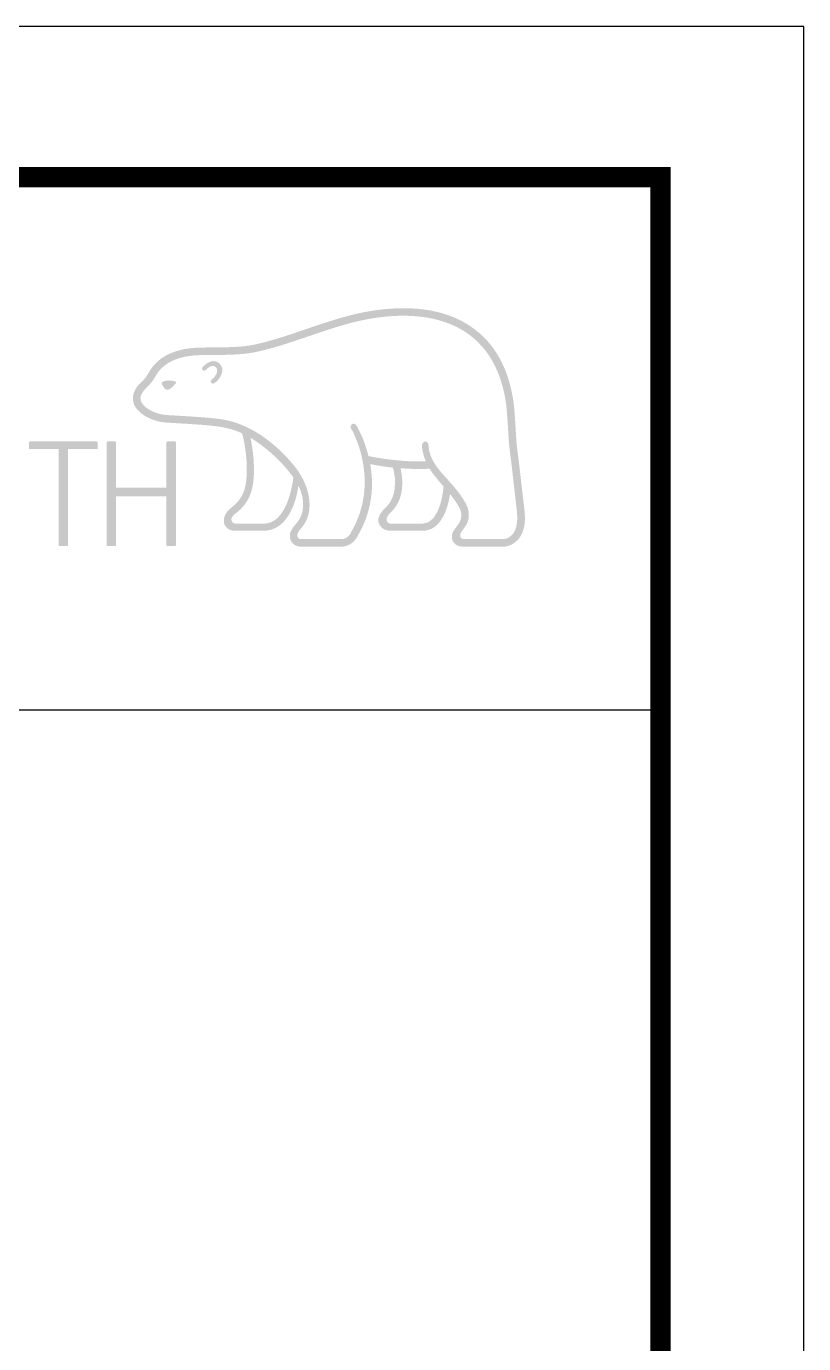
# Model space of a CAD drawing. Extents: x 0 to 1302, y 0 to 954.
# Drawn here: x 1187.7 to 1302, y 760.4 to 954 of the extents above; entities that cross this region are included whole.
import ezdxf

# ---------------------------------------------------------------- set-up
doc = ezdxf.new("R2010")
doc.units = 0
doc.header["$LTSCALE"] = 10
doc.header["$MEASUREMENT"] = 0
doc.layers.get('0').update_dxf_attribs({"linetype": 'CONTINUOUS'})

msp = doc.modelspace()

# ---------------------------------------------------------------- hatches: boundary and pattern name
h = msp.add_hatch(color=5)
edge = h.paths.add_edge_path()
edge.add_spline(control_points=[(1255.50153, 907.72473), (1250.82597, 912.96735), (1243.54497, 913.02092), (1238.25076, 912.14844)], knot_values=[4, 4, 4, 4, 5, 5, 5, 5], degree=3, periodic=0)
edge.add_spline(control_points=[(1238.25076, 912.14844), (1235.03061, 911.61504), (1231.90959, 910.54828), (1228.89964, 909.52911)], knot_values=[5, 5, 5, 5, 6, 6, 6, 6], degree=3, periodic=0)
edge.add_spline(control_points=[(1228.89964, 909.52911), (1226.39729, 908.66859), (1223.78786, 907.77826), (1221.18239, 907.21118)], knot_values=[6, 6, 6, 6, 7, 7, 7, 7], degree=3, periodic=0)
edge.add_spline(control_points=[(1221.18239, 907.21118), (1219.37801, 906.83047), (1217.09772, 906.8206), (1215.09504, 906.81064)], knot_values=[7, 7, 7, 7, 8, 8, 8, 8], degree=3, periodic=0)
edge.add_spline(control_points=[(1215.09504, 906.81064), (1215.09501, 906.81064), (1213.17961, 906.77893), (1213.17961, 906.77893)], knot_values=[8.00001, 8.00001, 8.00001, 8.00001, 9, 9, 9, 9], degree=3, periodic=0)
edge.add_spline(control_points=[(1213.17961, 906.77893), (1209.41221, 906.68765), (1206.8345, 905.38496), (1205.55357, 902.90842)], knot_values=[9, 9, 9, 9, 10, 10, 10, 10], degree=3, periodic=0)
edge.add_spline(control_points=[(1205.55357, 902.90842), (1205.55357, 902.90842), (1205.49014, 902.79935), (1205.49014, 902.79935)], knot_values=[10.00001, 10.00001, 10.00001, 10.00001, 11, 11, 11, 11], degree=3, periodic=0)
edge.add_spline(control_points=[(1205.49014, 902.79935), (1205.27996, 902.44044), (1205.00236, 902.12717), (1204.6732, 901.82181)], knot_values=[11, 11, 11, 11, 12, 12, 12, 12], degree=3, periodic=0)
edge.add_spline(control_points=[(1204.6732, 901.82181), (1204.32818, 901.48074), (1203.97523, 901.13177), (1203.72936, 900.68564)], knot_values=[12, 12, 12, 12, 13, 13, 13, 13], degree=3, periodic=0)
edge.add_spline(control_points=[(1203.72936, 900.68564), (1203.24158, 899.83897), (1203.19795, 898.98038), (1203.60643, 898.19708)], knot_values=[13, 13, 13, 13, 14, 14, 14, 14], degree=3, periodic=0)
edge.add_spline(control_points=[(1203.60643, 898.19708), (1204.41544, 896.68222), (1206.69173, 895.87326), (1208.05196, 895.77211), (1208.05196, 895.77211), (1210.07845, 895.64917), (1210.07845, 895.64917)], knot_values=[14, 14, 14, 14, 15, 15, 15, 16, 16, 16, 16], degree=3, periodic=0)
edge.add_spline(control_points=[(1210.07845, 895.64917), (1212.22786, 895.52026), (1214.91262, 895.36763), (1216.50287, 895.08208)], knot_values=[16, 16, 16, 16, 17, 17, 17, 17], degree=3, periodic=0)
edge.add_spline(control_points=[(1216.50287, 895.08208), (1217.51413, 894.90167), (1218.48573, 894.58838), (1219.38989, 894.17795)], knot_values=[17, 17, 17, 17, 18, 18, 18, 18], degree=3, periodic=0)
edge.add_spline(control_points=[(1219.38989, 894.17795), (1219.43749, 894.07874), (1220.23856, 891.1362), (1220.06804, 887.89026)], knot_values=[18, 18, 18, 18, 19, 19, 19, 19], degree=3, periodic=0)
edge.add_spline(control_points=[(1220.06804, 887.89026), (1219.9332, 884.92989), (1218.62055, 883.90479), (1217.69656, 883.14928)], knot_values=[19, 19, 19, 19, 20, 20, 20, 20], degree=3, periodic=0)
edge.add_spline(control_points=[(1217.69656, 883.14928), (1217.68465, 883.13544), (1216.77253, 882.42949), (1216.71304, 881.54912)], knot_values=[20, 20, 20, 20, 21, 21, 21, 21], degree=3, periodic=0)
edge.add_spline(control_points=[(1216.71304, 881.54912), (1216.66546, 881.07721), (1216.79237, 880.6489), (1217.07789, 880.35345)], knot_values=[21, 21, 21, 21, 22, 22, 22, 22], degree=3, periodic=0)
edge.add_spline(control_points=[(1217.07789, 880.35345), (1217.39119, 880.01047), (1217.85517, 879.84985), (1218.46589, 879.84985), (1218.46589, 879.84985), (1222.55054, 879.84985), (1222.55054, 879.84985)], knot_values=[22, 22, 22, 22, 23, 23, 23, 24, 24, 24, 24], degree=3, periodic=0)
edge.add_spline(control_points=[(1222.55054, 879.84985), (1225.90157, 879.84985), (1227.32129, 883.76199), (1227.67425, 886.49435)], knot_values=[24, 24, 24, 24, 25, 25, 25, 25], degree=3, periodic=0)
edge.add_spline(control_points=[(1227.67425, 886.49435), (1228.66566, 884.53723), (1228.64186, 882.32642), (1227.38476, 880.92651)], knot_values=[25, 25, 25, 25, 26, 26, 26, 26], degree=3, periodic=0)
edge.add_spline(control_points=[(1227.38476, 880.92651), (1227.38472, 880.92651), (1226.29418, 879.91527), (1226.41712, 878.94568)], knot_values=[26.00001, 26.00001, 26.00001, 26.00001, 27, 27, 27, 27], degree=3, periodic=0)
edge.add_spline(control_points=[(1226.41712, 878.94568), (1226.52022, 877.92249), (1227.36889, 877.51604), (1228.05495, 877.51604), (1228.05495, 877.51604), (1233.88056, 877.51604), (1233.88056, 877.51604)], knot_values=[27, 27, 27, 27, 28, 28, 28, 29, 29, 29, 29], degree=3, periodic=0)
edge.add_spline(control_points=[(1233.88056, 877.51604), (1234.90766, 877.51604), (1235.72459, 877.98398), (1236.2679, 878.8743)], knot_values=[29, 29, 29, 29, 30, 30, 30, 30], degree=3, periodic=0)
edge.add_spline(control_points=[(1236.2679, 878.8743), (1238.64734, 882.79037), (1238.76629, 886.651), (1238.25076, 889.65506)], knot_values=[30, 30, 30, 30, 31, 31, 31, 31], degree=3, periodic=0)
edge.add_spline(control_points=[(1238.25076, 889.65506), (1238.95667, 889.51228), (1240.14635, 889.29419), (1241.59383, 889.13751)], knot_values=[31, 31, 31, 31, 32, 32, 32, 32], degree=3, periodic=0)
edge.add_spline(control_points=[(1241.59383, 889.13751), (1241.68505, 888.7231), (1241.84765, 887.8129), (1241.84765, 887.8129)], knot_values=[32, 32, 32, 32, 33, 33, 33, 33], degree=3, periodic=0)
edge.add_spline(control_points=[(1241.84765, 887.8129), (1241.87935, 887.46198), (1241.87935, 887.15067), (1241.87935, 886.85718)], knot_values=[33, 33, 33, 33, 34, 34, 34, 34], degree=3, periodic=0)
edge.add_spline(control_points=[(1241.87935, 886.85718), (1241.87935, 884.59874), (1240.88, 883.62323), (1240.31688, 883.07196)], knot_values=[34, 34, 34, 34, 35, 35, 35, 35], degree=3, periodic=0)
edge.add_spline(control_points=[(1240.31688, 883.07196), (1240.29704, 883.06802), (1239.53562, 882.29271), (1239.44839, 881.64032)], knot_values=[35, 35, 35, 35, 36, 36, 36, 36], degree=3, periodic=0)
edge.add_spline(control_points=[(1239.44839, 881.64032), (1239.44839, 881.64032), (1239.28582, 880.96417), (1239.86877, 880.36935)], knot_values=[36.00001, 36.00001, 36.00001, 36.00001, 37, 37, 37, 37], degree=3, periodic=0)
edge.add_spline(control_points=[(1239.86877, 880.36935), (1240.19393, 880.0303), (1240.71346, 879.84985), (1241.39951, 879.84985), (1241.39951, 879.84985), (1245.91646, 879.84985), (1245.91646, 879.84985)], knot_values=[37, 37, 37, 37, 38, 38, 38, 39, 39, 39, 39], degree=3, periodic=0)
edge.add_spline(control_points=[(1245.91646, 879.84985), (1248.80743, 879.84985), (1249.69575, 883.42099), (1249.98128, 885.25711)], knot_values=[39, 39, 39, 39, 40, 40, 40, 40], degree=3, periodic=0)
edge.add_spline(control_points=[(1249.98128, 885.25711), (1250.50079, 884.60471), (1251.08375, 883.82349), (1251.43669, 883.07196)], knot_values=[40, 40, 40, 40, 41, 41, 41, 41], degree=3, periodic=0)
edge.add_spline(control_points=[(1251.43669, 883.07196), (1251.67463, 882.56444), (1251.71429, 881.99725), (1251.53188, 881.46387)], knot_values=[41, 41, 41, 41, 42, 42, 42, 42], degree=3, periodic=0)
edge.add_spline(control_points=[(1251.53188, 881.46387), (1251.23841, 880.5062), (1250.0249, 879.82007), (1250.27477, 878.67004)], knot_values=[42, 42, 42, 42, 43, 43, 43, 43], degree=3, periodic=0)
edge.add_spline(control_points=[(1250.27477, 878.67004), (1250.48493, 877.78369), (1251.22651, 877.51604), (1251.99586, 877.51604), (1251.99586, 877.51604), (1257.79372, 877.51604), (1257.79372, 877.51604)], knot_values=[43, 43, 43, 43, 44, 44, 44, 45, 45, 45, 45], degree=3, periodic=0)
edge.add_spline(control_points=[(1257.79372, 877.51604), (1257.84131, 877.51604), (1259.00323, 877.50214), (1259.93122, 878.49356)], knot_values=[45, 45, 45, 45, 46, 46, 46, 46], degree=3, periodic=0)
edge.add_spline(control_points=[(1259.93122, 878.49356), (1260.80367, 879.43146), (1261.13679, 880.82539), (1260.93851, 882.7686)], knot_values=[46, 46, 46, 46, 47, 47, 47, 47], degree=3, periodic=0)
edge.add_spline(control_points=[(1260.93851, 882.7686), (1260.93851, 882.7686), (1260.06209, 890.35699), (1260.06209, 890.35699)], knot_values=[0, 0, 0, 0, 1, 1, 1, 1], degree=3, periodic=0)
edge.add_spline(control_points=[(1260.06209, 890.35699), (1259.74087, 892.55989), (1259.68932, 893.74567), (1259.63379, 894.91554), (1259.63379, 894.91554), (1259.42361, 897.90967), (1259.42361, 897.90967)], knot_values=[1, 1, 1, 1, 2, 2, 2, 3, 3, 3, 3], degree=3, periodic=0)
edge.add_spline(control_points=[(1259.42361, 897.90967), (1258.98341, 901.99825), (1257.6549, 905.30367), (1255.50153, 907.72473)], knot_values=[3, 3, 3, 3, 4, 4, 4, 4], degree=3, periodic=0)
edge = h.paths.add_edge_path(flags=16)
edge.add_spline(control_points=[(1221.42036, 906.13049), (1224.10114, 906.70749), (1226.7304, 907.60777), (1229.26449, 908.47221)], knot_values=[31, 31, 31, 31, 32, 32, 32, 32], degree=3, periodic=0)
edge.add_spline(control_points=[(1229.26449, 908.47221), (1232.22289, 909.48746), (1235.30027, 910.53442), (1238.44111, 911.06189)], knot_values=[32, 32, 32, 32, 33, 33, 33, 33], degree=3, periodic=0)
edge.add_spline(control_points=[(1238.44111, 911.06189), (1243.4577, 911.88676), (1250.33424, 911.83916), (1254.65287, 906.98714)], knot_values=[33, 33, 33, 33, 34, 34, 34, 34], degree=3, periodic=0)
edge.add_spline(control_points=[(1254.65287, 906.98714), (1256.65556, 904.74057), (1257.89285, 901.64334), (1258.30926, 897.79259), (1258.30926, 897.79259), (1258.51942, 894.862), (1258.51942, 894.862)], knot_values=[34, 34, 34, 34, 35, 35, 35, 36, 36, 36, 36], degree=3, periodic=0)
edge.add_spline(control_points=[(1258.51942, 894.862), (1258.57494, 893.67825), (1258.64237, 892.45486), (1258.95567, 890.20816), (1258.95567, 890.20816), (1259.82413, 882.64365), (1259.82413, 882.64365)], knot_values=[36, 36, 36, 36, 37, 37, 37, 38, 38, 38, 38], degree=3, periodic=0)
edge.add_spline(control_points=[(1259.82413, 882.64365), (1259.97484, 881.07324), (1259.72897, 879.94896), (1259.13016, 879.26886)], knot_values=[38, 38, 38, 38, 39, 39, 39, 39], degree=3, periodic=0)
edge.add_spline(control_points=[(1259.13016, 879.26886), (1258.5591, 878.63042), (1257.84131, 878.62245), (1257.79372, 878.62245), (1257.79372, 878.62245), (1252.09499, 878.62245), (1252.09499, 878.62245)], knot_values=[0, 0, 0, 0, 1, 1, 1, 2, 2, 2, 2], degree=3, periodic=0)
edge.add_spline(control_points=[(1252.09499, 878.62245), (1251.74205, 878.62245), (1251.47239, 878.77315), (1251.47239, 879.18164)], knot_values=[2, 2, 2, 2, 3, 3, 3, 3], degree=3, periodic=0)
edge.add_spline(control_points=[(1251.47239, 879.18164), (1251.47239, 879.77849), (1252.2338, 880.2682), (1252.52331, 881.03561)], knot_values=[3, 3, 3, 3, 4, 4, 4, 4], degree=3, periodic=0)
edge.add_spline(control_points=[(1252.52331, 881.03561), (1252.84452, 881.85846), (1252.80882, 882.75476), (1252.44398, 883.55182)], knot_values=[4, 4, 4, 4, 5, 5, 5, 5], degree=3, periodic=0)
edge.add_spline(control_points=[(1252.44398, 883.55182), (1251.76189, 884.98145), (1250.75062, 886.11366), (1249.77902, 887.20819)], knot_values=[5, 5, 5, 5, 6, 6, 6, 6], degree=3, periodic=0)
edge.add_spline(control_points=[(1249.77902, 887.20819), (1248.39104, 888.76074), (1246.91184, 890.25189), (1246.81666, 892.38739)], knot_values=[6, 6, 6, 6, 7, 7, 7, 7], degree=3, periodic=0)
edge.add_spline(control_points=[(1246.81666, 892.38739), (1246.7889, 892.69272), (1246.65803, 892.9922), (1246.34475, 892.98221)], knot_values=[7, 7, 7, 7, 8, 8, 8, 8], degree=3, periodic=0)
edge.add_spline(control_points=[(1246.34475, 892.98221), (1246.04731, 892.96838), (1245.83714, 892.69272), (1245.84903, 892.29816)], knot_values=[8, 8, 8, 8, 9, 9, 9, 9], degree=3, periodic=0)
edge.add_spline(control_points=[(1245.84903, 892.29816), (1245.91646, 891.48323), (1246.13059, 890.74165), (1246.40819, 890.06947)], knot_values=[9, 9, 9, 9, 10, 10, 10, 10], degree=3, periodic=0)
edge.add_spline(control_points=[(1246.40819, 890.06947), (1242.65665, 889.90688), (1238.88924, 890.65042), (1237.98505, 890.83679)], knot_values=[10, 10, 10, 10, 11, 11, 11, 11], degree=3, periodic=0)
edge.add_spline(control_points=[(1237.98505, 890.83679), (1237.32674, 893.52559), (1236.2441, 895.2645), (1236.23222, 895.30215)], knot_values=[11, 11, 11, 11, 12, 12, 12, 12], degree=3, periodic=0)
edge.add_spline(control_points=[(1236.23222, 895.30215), (1236.06169, 895.57381), (1235.77615, 895.66302), (1235.56599, 895.53418)], knot_values=[12, 12, 12, 12, 13, 13, 13, 13], degree=3, periodic=0)
edge.add_spline(control_points=[(1235.56599, 895.53418), (1235.34389, 895.40134), (1235.30027, 895.08208), (1235.46288, 894.82033)], knot_values=[13, 13, 13, 13, 14, 14, 14, 14], degree=3, periodic=0)
edge.add_spline(control_points=[(1235.46288, 894.82033), (1235.50649, 894.74304), (1239.97186, 887.15067), (1235.31613, 879.43544)], knot_values=[14, 14, 14, 14, 15, 15, 15, 15], degree=3, periodic=0)
edge.add_spline(control_points=[(1235.31613, 879.43544), (1234.98699, 878.88223), (1234.51903, 878.62245), (1233.88056, 878.62245), (1233.88056, 878.62245), (1228.08271, 878.62245), (1228.08271, 878.62245)], knot_values=[15, 15, 15, 15, 16, 16, 16, 17, 17, 17, 17], degree=3, periodic=0)
edge.add_spline(control_points=[(1228.08271, 878.62245), (1227.84478, 878.62245), (1227.49181, 878.79297), (1227.49181, 879.18359)], knot_values=[17, 17, 17, 17, 18, 18, 18, 18], degree=3, periodic=0)
edge.add_spline(control_points=[(1227.49181, 879.18359), (1227.49181, 879.5881), (1228.05098, 880.18301), (1228.05098, 880.18301)], knot_values=[18, 18, 18, 18, 19, 19, 19, 19], degree=3, periodic=0)
edge.add_spline(control_points=[(1228.05098, 880.18301), (1230.37885, 882.79037), (1229.20499, 886.84735), (1226.95644, 889.5321)], knot_values=[19, 19, 19, 19, 20, 20, 20, 20], degree=3, periodic=0)
edge.add_spline(control_points=[(1226.95644, 889.5321), (1224.77928, 892.1217), (1221.22998, 895.37756), (1216.69323, 896.18648)], knot_values=[20, 20, 20, 20, 21, 21, 21, 21], degree=3, periodic=0)
edge.add_spline(control_points=[(1216.69323, 896.18648), (1215.05539, 896.47208), (1212.327, 896.6347), (1210.13395, 896.7576), (1210.13395, 896.7576), (1208.13525, 896.87259), (1208.13525, 896.87259)], knot_values=[21, 21, 21, 21, 22, 22, 22, 23, 23, 23, 23], degree=3, periodic=0)
edge.add_spline(control_points=[(1208.13525, 896.87259), (1207.0209, 896.96179), (1205.18478, 897.63989), (1204.60181, 898.71075)], knot_values=[23, 23, 23, 23, 24, 24, 24, 24], degree=3, periodic=0)
edge.add_spline(control_points=[(1204.60181, 898.71075), (1204.35593, 899.15686), (1204.38767, 899.62476), (1204.7089, 900.12442)], knot_values=[24, 24, 24, 24, 25, 25, 25, 25], degree=3, periodic=0)
edge.add_spline(control_points=[(1204.7089, 900.12442), (1204.8913, 900.45361), (1205.18478, 900.7431), (1205.47823, 901.03659)], knot_values=[25, 25, 25, 25, 26, 26, 26, 26], degree=3, periodic=0)
edge.add_spline(control_points=[(1205.47823, 901.03659), (1205.82326, 901.39948), (1206.17619, 901.7603), (1206.46172, 902.25011)], knot_values=[26, 26, 26, 26, 27, 27, 27, 27], degree=3, periodic=0)
edge.add_spline(control_points=[(1206.46172, 902.25011), (1206.46172, 902.25011), (1206.54896, 902.39879), (1206.54896, 902.39879)], knot_values=[27.00001, 27.00001, 27.00001, 27.00001, 28, 28, 28, 28], degree=3, periodic=0)
edge.add_spline(control_points=[(1206.54896, 902.39879), (1207.65144, 904.49269), (1209.86826, 905.58327), (1213.21926, 905.67447)], knot_values=[28, 28, 28, 28, 29, 29, 29, 29], degree=3, periodic=0)
edge.add_spline(control_points=[(1213.21926, 905.67447), (1213.21931, 905.67447), (1215.09504, 905.69427), (1215.09504, 905.69427)], knot_values=[29.00001, 29.00001, 29.00001, 29.00001, 30, 30, 30, 30], degree=3, periodic=0)
edge.add_spline(control_points=[(1215.09504, 905.69427), (1217.14134, 905.70824), (1219.49695, 905.71609), (1221.42036, 906.13049)], knot_values=[30, 30, 30, 30, 31, 31, 31, 31], degree=3, periodic=0)
edge = h.paths.add_edge_path(flags=0)
edge.add_spline(control_points=[(1215.90405, 904.56409), (1216.28871, 904.27058), (1216.54253, 903.84235), (1216.47513, 903.32275)], knot_values=[8, 8, 8, 8, 9, 9, 9, 9], degree=3, periodic=0)
edge.add_spline(control_points=[(1216.47513, 903.32275), (1216.39976, 902.57529), (1215.75335, 901.77422), (1215.26558, 901.5284)], knot_values=[7, 7, 7, 7, 8, 8, 8, 8], degree=3, periodic=0)
edge.add_spline(control_points=[(1215.26558, 901.5284), (1215.09504, 901.46092), (1214.87693, 901.50058), (1214.80953, 901.66711)], knot_values=[6, 6, 6, 6, 7, 7, 7, 7], degree=3, periodic=0)
edge.add_spline(control_points=[(1214.80953, 901.66711), (1214.72625, 901.83365), (1214.82935, 902.0419), (1214.99195, 902.14107)], knot_values=[5, 5, 5, 5, 6, 6, 6, 6], degree=3, periodic=0)
edge.add_spline(control_points=[(1214.99195, 902.14107), (1215.26558, 902.30759), (1215.67403, 902.84694), (1215.72163, 903.30893)], knot_values=[4, 4, 4, 4, 5, 5, 5, 5], degree=3, periodic=0)
edge.add_spline(control_points=[(1215.72163, 903.30893), (1215.75335, 903.58852), (1215.67403, 903.81259), (1215.44799, 903.97116)], knot_values=[3, 3, 3, 3, 4, 4, 4, 4], degree=3, periodic=0)
edge.add_spline(control_points=[(1215.44799, 903.97116), (1214.84917, 904.39352), (1214.15122, 903.56677), (1214.07984, 903.5072)], knot_values=[2, 2, 2, 2, 3, 3, 3, 3], degree=3, periodic=0)
edge.add_spline(control_points=[(1214.07984, 903.5072), (1213.95294, 903.36447), (1213.7348, 903.32878), (1213.61188, 903.44574)], knot_values=[1, 1, 1, 1, 2, 2, 2, 2], degree=3, periodic=0)
edge.add_spline(control_points=[(1213.61188, 903.44574), (1213.45721, 903.56677), (1213.48499, 903.79272), (1213.61188, 903.94145)], knot_values=[0, 0, 0, 0, 1, 1, 1, 1], degree=3, periodic=0)
edge.add_spline(control_points=[(1213.61188, 903.94145), (1213.98068, 904.34198), (1214.99195, 905.19266), (1215.90405, 904.56409)], knot_values=[9, 9, 9, 9, 10, 10, 10, 10], degree=3, periodic=0)
edge = h.paths.add_edge_path(flags=16)
edge.add_spline(control_points=[(1221.11498, 887.83871), (1221.22998, 890.18446), (1220.88498, 892.33582), (1220.6272, 893.52559), (1220.6272, 893.52559), (1224.27168, 891.44157), (1226.93266, 887.7)], knot_values=[5, 5, 5, 5, 6, 6, 6, 7, 7, 7, 7], degree=3, periodic=0)
edge.add_spline(control_points=[(1226.93266, 887.7), (1226.7304, 886.11366), (1225.84208, 880.89278), (1222.55054, 880.89278), (1222.55054, 880.89278), (1218.46589, 880.89278), (1218.46589, 880.89278)], knot_values=[0, 0, 0, 0, 1, 1, 1, 2, 2, 2, 2], degree=3, periodic=0)
edge.add_spline(control_points=[(1218.46589, 880.89278), (1218.15259, 880.89278), (1217.80758, 881.14462), (1217.80758, 881.53528)], knot_values=[2, 2, 2, 2, 3, 3, 3, 3], degree=3, periodic=0)
edge.add_spline(control_points=[(1217.80758, 881.53528), (1217.80758, 881.92987), (1218.31519, 882.32448), (1218.36279, 882.34027)], knot_values=[3, 3, 3, 3, 4, 4, 4, 4], degree=3, periodic=0)
edge.add_spline(control_points=[(1218.36279, 882.34027), (1219.38989, 883.15724), (1220.94444, 884.41434), (1221.11498, 887.83871)], knot_values=[4, 4, 4, 4, 5, 5, 5, 5], degree=3, periodic=0)
edge = h.paths.add_edge_path(flags=0)
edge.add_spline(control_points=[(1209.64223, 901.7603), (1209.64223, 901.7603), (1209.77309, 901.69885), (1209.58273, 901.47482)], knot_values=[1.00001, 1.00001, 1.00001, 1.00001, 2, 2, 2, 2], degree=3, periodic=0)
edge.add_spline(control_points=[(1209.58273, 901.47482), (1209.09098, 900.78476), (1208.59132, 900.63202), (1208.59129, 900.63202)], knot_values=[2, 2, 2, 2, 2.99999, 2.99999, 2.99999, 2.99999], degree=3, periodic=0)
edge.add_spline(control_points=[(1208.59129, 900.63202), (1208.59129, 900.63202), (1208.2225, 900.50117), (1208.01231, 900.75107)], knot_values=[3.00001, 3.00001, 3.00001, 3.00001, 4, 4, 4, 4], degree=3, periodic=0)
edge.add_spline(control_points=[(1208.01231, 900.75107), (1207.59591, 901.24277), (1207.57211, 901.52237), (1207.57211, 901.52237), (1207.57211, 901.52237), (1207.53644, 901.7326), (1207.7466, 901.78015)], knot_values=[4, 4, 4, 4, 5, 5, 5, 6, 6, 6, 6], degree=3, periodic=0)
edge.add_spline(control_points=[(1209.64223, 901.7603), (1208.59132, 902.16684), (1207.74663, 901.78021), (1207.7466, 901.78015)], knot_values=[0.00001, 0.00001, 0.00001, 0.00001, 1, 1, 1, 1], degree=3, periodic=0)
edge = h.paths.add_edge_path(flags=16)
edge.add_spline(control_points=[(1242.71613, 889.05029), (1243.99308, 888.95514), (1245.59126, 888.89761), (1246.9634, 888.98087)], knot_values=[6, 6, 6, 6, 7, 7, 7, 7], degree=3, periodic=0)
edge.add_spline(control_points=[(1246.9634, 888.98087), (1247.48686, 888.15996), (1248.35931, 887.12889), (1249.02951, 886.35555)], knot_values=[7, 7, 7, 7, 8, 8, 8, 8], degree=3, periodic=0)
edge.add_spline(control_points=[(1249.02951, 886.35555), (1249.01762, 886.29016), (1248.66467, 880.89278), (1245.91646, 880.89278)], knot_values=[9, 9, 9, 9, 10, 10, 10, 10], degree=3, periodic=0)
edge.add_spline(control_points=[(1245.91646, 880.89278), (1245.91646, 880.89278), (1241.26865, 880.89278), (1241.26865, 880.89278)], knot_values=[0, 0, 0, 0, 1, 1, 1, 1], degree=3, periodic=0)
edge.add_spline(control_points=[(1241.26865, 880.89278), (1240.90379, 880.89278), (1240.63017, 881.17642), (1240.63017, 881.53528)], knot_values=[1, 1, 1, 1, 2, 2, 2, 2], degree=3, periodic=0)
edge.add_spline(control_points=[(1240.63017, 881.53528), (1240.63017, 881.88228), (1241.01881, 882.30658), (1241.04658, 882.32448)], knot_values=[2, 2, 2, 2, 3, 3, 3, 3], degree=3, periodic=0)
edge.add_spline(control_points=[(1241.04658, 882.32448), (1242.0023, 883.24252), (1242.96199, 884.49564), (1242.96199, 886.83739)], knot_values=[3, 3, 3, 3, 4, 4, 4, 4], degree=3, periodic=0)
edge.add_spline(control_points=[(1242.96199, 886.83739), (1242.96199, 887.1745), (1242.94218, 887.54132), (1242.89458, 887.92201)], knot_values=[4, 4, 4, 4, 5, 5, 5, 5], degree=3, periodic=0)
edge.add_spline(control_points=[(1242.89458, 887.92201), (1242.89458, 887.92201), (1242.77164, 888.60014), (1242.71613, 889.05029)], knot_values=[5.00001, 5.00001, 5.00001, 5.00001, 6, 6, 6, 6], degree=3, periodic=0)
h = msp.add_hatch(color=5)
edge = h.paths.add_edge_path()
edge.add_spline(control_points=[(1198.13771, 891.92542), (1198.13771, 891.92545), (1198.13771, 892.86925), (1198.13771, 892.86925)], knot_values=[13.00001, 13.00001, 13.00001, 13.00001, 14, 14, 14, 14], degree=3, periodic=0)
edge.add_spline(control_points=[(1198.13771, 892.86925), (1198.12187, 892.94652), (1198.12187, 892.96445), (1198.00686, 892.97829)], knot_values=[14, 14, 14, 14, 15, 15, 15, 15], degree=3, periodic=0)
edge.add_spline(control_points=[(1198.00686, 892.97829), (1198.00686, 892.97829), (1188.20763, 892.97829), (1188.20763, 892.97829)], knot_values=[0, 0, 0, 0, 1, 1, 1, 1], degree=3, periodic=0)
edge.add_spline(control_points=[(1188.20763, 892.97829), (1188.09658, 892.9704), (1188.05692, 892.90294), (1188.05692, 892.86925)], knot_values=[1, 1, 1, 1, 2, 2, 2, 2], degree=3, periodic=0)
edge.add_spline(control_points=[(1188.05692, 892.86925), (1188.05692, 892.86925), (1188.05692, 891.92542), (1188.05692, 891.92542)], knot_values=[2.00001, 2.00001, 2.00001, 2.00001, 3, 3, 3, 3], degree=3, periodic=0)
edge.add_spline(control_points=[(1188.05692, 891.92542), (1188.05692, 891.89169), (1188.05692, 891.91151), (1188.07675, 891.89169)], knot_values=[3, 3, 3, 3, 4, 4, 4, 4], degree=3, periodic=0)
edge.add_spline(control_points=[(1188.07675, 891.89169), (1188.07675, 891.88376), (1188.13624, 891.85599), (1188.20763, 891.86792), (1188.20763, 891.86792), (1189.25951, 891.86792), (1190.31143, 891.86792)], knot_values=[4, 4, 4, 4, 5, 5, 5, 5.5, 5.5, 5.5, 5.5], degree=3, periodic=0)
edge.add_spline(control_points=[(1190.31143, 891.86792), (1191.36331, 891.86792), (1192.41523, 891.86792), (1192.41523, 891.86792), (1192.41523, 891.86792), (1192.41523, 877.75995), (1192.41523, 877.75995)], knot_values=[5.5, 5.5, 5.5, 5.5, 6, 6, 6, 7, 7, 7, 7], degree=3, periodic=0)
edge.add_spline(control_points=[(1192.41523, 877.75995), (1192.41523, 877.64494), (1192.47474, 877.60329), (1192.53023, 877.60329)], knot_values=[7, 7, 7, 7, 8, 8, 8, 8], degree=3, periodic=0)
edge.add_spline(control_points=[(1192.53023, 877.60329), (1192.53027, 877.60329), (1193.69218, 877.60329), (1193.69218, 877.60329)], knot_values=[8.00001, 8.00001, 8.00001, 8.00001, 9, 9, 9, 9], degree=3, periodic=0)
edge.add_spline(control_points=[(1193.69218, 877.60329), (1193.74373, 877.60329), (1193.79926, 877.66476), (1193.79926, 877.75995), (1193.79926, 877.75995), (1193.79926, 881.28691), (1193.79926, 884.8139)], knot_values=[9, 9, 9, 9, 10, 10, 10, 10.5, 10.5, 10.5, 10.5], degree=3, periodic=0)
edge.add_spline(control_points=[(1193.79926, 884.8139), (1193.79926, 888.34088), (1193.79926, 891.86792), (1193.79926, 891.86792), (1193.79926, 891.86792), (1198.00686, 891.86792), (1198.00686, 891.86792)], knot_values=[10.5, 10.5, 10.5, 10.5, 11, 11, 11, 12, 12, 12, 12], degree=3, periodic=0)
edge.add_spline(control_points=[(1198.00686, 891.86792), (1198.16154, 891.88376), (1198.12187, 891.89169), (1198.13771, 891.92542)], knot_values=[12, 12, 12, 12, 13, 13, 13, 13], degree=3, periodic=0)
h = msp.add_hatch(color=5)
edge = h.paths.add_edge_path()
edge.add_spline(control_points=[(1209.51929, 877.60329), (1209.58273, 877.60329), (1209.66204, 877.67862), (1209.66204, 877.75995), (1209.66204, 877.75995), (1209.66204, 892.81763), (1209.66204, 892.81763)], knot_values=[17, 17, 17, 17, 18, 18, 18, 19, 19, 19, 19], degree=3, periodic=0)
edge.add_spline(control_points=[(1209.66204, 892.81763), (1209.66204, 892.90692), (1209.58273, 892.97829), (1209.51929, 892.97829)], knot_values=[19, 19, 19, 19, 20, 20, 20, 20], degree=3, periodic=0)
edge.add_spline(control_points=[(1209.51929, 892.97829), (1209.51925, 892.97829), (1208.42079, 892.97829), (1208.42079, 892.97829)], knot_values=[0.00001, 0.00001, 0.00001, 0.00001, 1, 1, 1, 1], degree=3, periodic=0)
edge.add_spline(control_points=[(1208.42079, 892.97829), (1208.35336, 892.97829), (1208.2582, 892.90692), (1208.2582, 892.81763), (1208.2582, 892.81763), (1208.2582, 891.16196), (1208.2582, 889.50632)], knot_values=[1, 1, 1, 1, 2, 2, 2, 2.5, 2.5, 2.5, 2.5], degree=3, periodic=0)
edge.add_spline(control_points=[(1208.2582, 889.50632), (1208.2582, 887.85062), (1208.2582, 886.19495), (1208.2582, 886.19495), (1208.2582, 886.19495), (1206.40917, 886.19495), (1204.56017, 886.19495)], knot_values=[2.5, 2.5, 2.5, 2.5, 3, 3, 3, 3.5, 3.5, 3.5, 3.5], degree=3, periodic=0)
edge.add_spline(control_points=[(1204.56017, 886.19495), (1202.71118, 886.19495), (1200.86216, 886.19495), (1200.86216, 886.19495), (1200.86216, 886.19495), (1200.86216, 892.81763), (1200.86216, 892.81763)], knot_values=[3.5, 3.5, 3.5, 3.5, 4, 4, 4, 5, 5, 5, 5], degree=3, periodic=0)
edge.add_spline(control_points=[(1200.86216, 892.81763), (1200.86216, 892.90294), (1200.77889, 892.97829), (1200.70354, 892.97829)], knot_values=[5, 5, 5, 5, 6, 6, 6, 6], degree=3, periodic=0)
edge.add_spline(control_points=[(1200.70354, 892.97829), (1200.70352, 892.97829), (1199.61692, 892.97829), (1199.61692, 892.97829)], knot_values=[6.00001, 6.00001, 6.00001, 6.00001, 7, 7, 7, 7], degree=3, periodic=0)
edge.add_spline(control_points=[(1199.61692, 892.97829), (1199.54158, 892.97829), (1199.45433, 892.90692), (1199.45433, 892.81763), (1199.45433, 892.81763), (1199.45433, 877.75995), (1199.45433, 877.75995)], knot_values=[7, 7, 7, 7, 8, 8, 8, 9, 9, 9, 9], degree=3, periodic=0)
edge.add_spline(control_points=[(1199.45433, 877.75995), (1199.45433, 877.67862), (1199.54158, 877.60329), (1199.61692, 877.60329)], knot_values=[9, 9, 9, 9, 10, 10, 10, 10], degree=3, periodic=0)
edge.add_spline(control_points=[(1199.61692, 877.60329), (1199.61695, 877.60329), (1200.70354, 877.60329), (1200.70354, 877.60329)], knot_values=[10.00001, 10.00001, 10.00001, 10.00001, 11, 11, 11, 11], degree=3, periodic=0)
edge.add_spline(control_points=[(1200.70354, 877.60329), (1200.77889, 877.60329), (1200.86216, 877.67862), (1200.86216, 877.75995), (1200.86216, 877.75995), (1200.86216, 879.55087), (1200.86216, 881.34193)], knot_values=[11, 11, 11, 11, 12, 12, 12, 12.5, 12.5, 12.5, 12.5], degree=3, periodic=0)
edge.add_spline(control_points=[(1200.86216, 881.34193), (1200.86216, 883.13297), (1200.86216, 884.92403), (1200.86216, 884.92403), (1200.86216, 884.92403), (1202.71118, 884.92403), (1204.56017, 884.92403)], knot_values=[12.5, 12.5, 12.5, 12.5, 13, 13, 13, 13.5, 13.5, 13.5, 13.5], degree=3, periodic=0)
edge.add_spline(control_points=[(1204.56017, 884.92403), (1206.40917, 884.92403), (1208.2582, 884.92403), (1208.2582, 884.92403), (1208.2582, 884.92403), (1208.2582, 877.75995), (1208.2582, 877.75995)], knot_values=[13.5, 13.5, 13.5, 13.5, 14, 14, 14, 15, 15, 15, 15], degree=3, periodic=0)
edge.add_spline(control_points=[(1208.2582, 877.75995), (1208.2582, 877.67862), (1208.35336, 877.60329), (1208.42079, 877.60329)], knot_values=[15, 15, 15, 15, 16, 16, 16, 16], degree=3, periodic=0)
edge.add_spline(control_points=[(1208.42079, 877.60329), (1208.42081, 877.60329), (1209.51929, 877.60329), (1209.51929, 877.60329)], knot_values=[16.00001, 16.00001, 16.00001, 16.00001, 17, 17, 17, 17], degree=3, periodic=0)

# ---------------------------------------------------------------- linework, layer by layer
at = {"color": 5, "ltscale": 40}
msp.add_line((1280.93662, 853.47513), (1072.85043, 853.47513), dxfattribs=at)
at = {"ltscale": 0.5}
msp.add_lwpolyline([(0, 0), (1302, 0), (1302, 954), (0, 954)], close=True, dxfattribs=at)
at = {"color": 5, "linetype": 'ByBlock', "lineweight": 200, "const_width": 3}
msp.add_lwpolyline([(20.93638, 40.84943), (1280.93638, 40.84943), (1280.93638, 931.84943), (20.93638, 931.84943)], close=True, dxfattribs=at)

doc.saveas('drawing.dxf')
